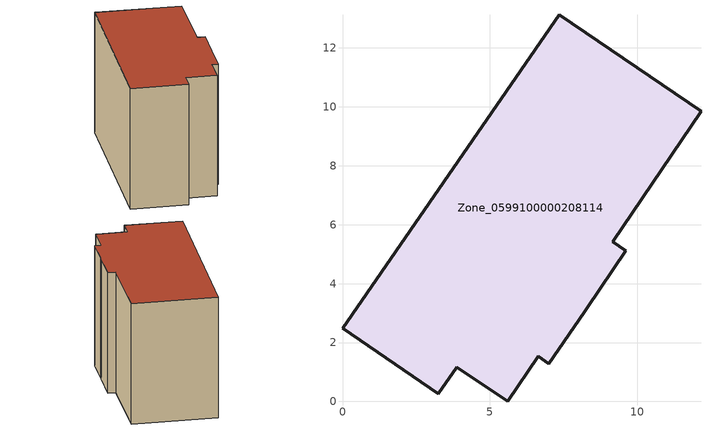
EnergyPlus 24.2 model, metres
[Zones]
Zone_0599100000208114
 floor ground (C_G): 3.88,1.16 3.25,0.26 0,2.48 7.35,13.13 12.17,9.85 9.18,5.43 9.62,5.11 8.31,3.19 8.21,3.03 7.01,1.28 6.65,1.53 5.61,0 z0
 wall outside (C_F): 3.25,0.26 3.88,1.16 5.61,0 6.65,1.53 7.01,1.28 8.21,3.03 8.31,3.19 9.62,5.11 9.18,5.43 12.17,9.85 7.35,13.13 0,2.48 3.25,0.26 z0:8.61
 roof outside (C_R): 7.01,1.28 8.21,3.03 8.31,3.19 9.62,5.11 9.18,5.43 12.17,9.85 7.35,13.13 0,2.48 3.25,0.26 3.88,1.16 5.61,0 6.65,1.53 z8.61
[BUILDING]
Pand.0599100000208114: North Axis=0; Terrain=City; Loads Convergence Tolerance Value=0.04; Temperature Convergence Tolerance Value=0.4; Solar Distribution=FullExterior; Maximum Number of Warmup Days=25; Minimum Number of Warmup Days=1
[Site:Location]
Rotterdam.The.Hague.AP_ZH_NLD Design_Conditions: Latitude=51.96; Longitude=4.45; Time Zone=1; Elevation=-4.5
[SITE:GROUNDTEMPERATURE:BUILDINGSURFACE]
18, 18, 18, 18, 18, 18, 18, 18, 18, 18, 18, 18
[MATERIAL] Thermal Absorptance=0.9; Solar Absorptance=0.7; Visible Absorptance=0.7
Name | Roughness | Thickness | Conductivity | Density | Specific Heat
G.TC.1946 | MediumSmooth | 0.15 | 1 | 540 | 1210
F.TC.1946 | Rough | 0.3 | 0.857143 | 1920 | 840
R.TC.1946 | MediumRough | 0.2 | 0.909091 | 1500 | 1000
[CONSTRUCTION]
C_G: G.TC.1946
C_F: F.TC.1946
C_R: R.TC.1946
[ZONE]
Zone_0599100000208114: Type=1; Multiplier=1; Ceiling Height=Autocalculate; Volume=Autocalculate; Floor Area=autocalculate; Part of Total Floor Area=Yes
[ZONEINFILTRATION:DESIGNFLOWRATE]
Infil_Zone_0599100000208114: Zone or ZoneList or Space or SpaceList=Zone_0599100000208114; Schedule=AlwaysOn; Design Flow Rate Calculation Method=Flow/Area; Flow Rate per Floor Area=0.003; Constant Term Coefficient=1; Temperature Term Coefficient=0; Velocity Term Coefficient=0; Velocity Squared Term Coefficient=0
[HVACTEMPLATE:ZONE:IDEALLOADSAIRSYSTEM]
Zone_0599100000208114: Maximum Heating Supply Air Temperature=50; Minimum Cooling Supply Air Temperature=13; Maximum Heating Supply Air Humidity Ratio=0.0156; Minimum Cooling Supply Air Humidity Ratio=0.0077; Heating Limit=NoLimit; Cooling Limit=NoLimit; Dehumidification Control Type=ConstantSensibleHeatRatio; Cooling Sensible Heat Ratio=0.7; Dehumidification Setpoint=60; Humidification Control Type=None; Humidification Setpoint=30; Outdoor Air Method=None; Outdoor Air Flow Rate per Person=0.00944; Outdoor Air Flow Rate per Zone Floor Area=0; Outdoor Air Flow Rate per Zone=0; Demand Controlled Ventilation Type=None; Outdoor Air Economizer Type=NoEconomizer; Heat Recovery Type=None; Sensible Heat Recovery Effectiveness=0.7; Latent Heat Recovery Effectiveness=0.65
[ZONECONTROL:THERMOSTAT]
ThermostatControl_Zone_0599100000208114: Zone or ZoneList=Zone_0599100000208114; Control Type Schedule=DualSetpointControlType; Control 1=Thermostat_Zone_0599100000208114; Temperature Difference Between Cutout And Setpoint=0
[THERMOSTATSETPOINT:DUALSETPOINT]
Thermostat_Zone_0599100000208114: Heating Setpoint Temperature Schedule=HeatingSetpoint_Zone_0599100000208114; Cooling Setpoint Temperature Schedule=CoolingSetpoint_Zone_0599100000208114
[SCHEDULE:COMPACT]
HeatingSetpoint_Zone_0599100000208114: Through: 12/31, For: AllDays, Until: 24:00, 21
CoolingSetpoint_Zone_0599100000208114: Through: 12/31, For: AllDays, Until: 24:00, 24
DualSetpointControlType: Through: 12/31, For: AllDays, Until: 24:00, 4
AlwaysOn: Through: 12/31, For: AllDays, Until: 24:00, 1
